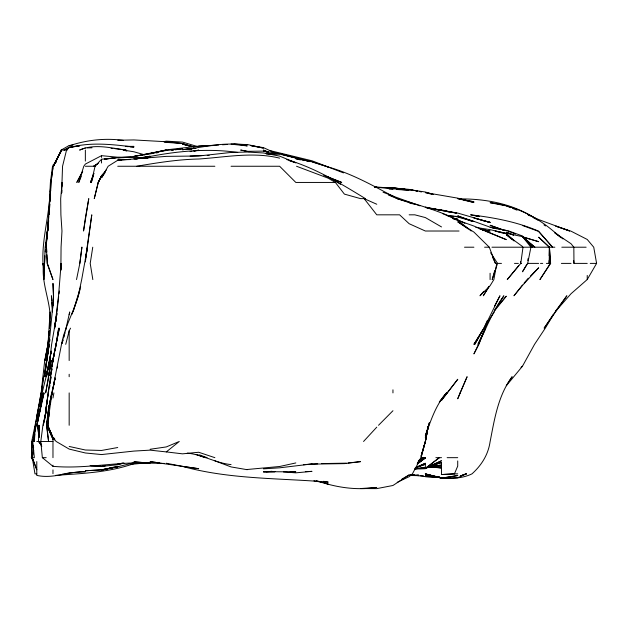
<?xml version="1.0" encoding="UTF-8"?>
<svg xmlns="http://www.w3.org/2000/svg" width="628" height="628" viewBox="0 0 628 628"><rect width="100%" height="100%" fill="white"/><g stroke="black" fill="none" stroke-linecap="round" stroke-linejoin="round"><path stroke-width="0.94" d="M549.147 260.534L549.123 263.391L549.531 247.204L538.659 237.196L549.265 247.204L549.186 255.777M60.869 270.064L61.065 247.204L61.976 231.018L60.9 214.823L60.681 198.636L62.156 182.442L61.999 186.257M61.623 192.922L62.549 166.255L66.537 150.068L69.166 147.651C90.259 141.802 112.514 144.393 133.921 147.078L130.114 146.889M60.947 270.064L61.144 263.391L58.537 295.772L54.652 328.154L56.151 318.632M520.588 261.491L520.526 263.391L521.617 263.391M50.538 195.779L50.177 201.494M50.703 191.014L51.001 182.442L52.972 167.511L50.954 182.442L48.937 214.823L49.91 204.351M61.725 192.922L61.842 190.064M32.099 441.476L31.4 457.671L32.884 460.081L31.4 457.671L32.099 441.476L32.35 444.334M43.858 266.248L43.701 263.391C40.459 285.442 53.655 306.04 49.424 328.154L49.91 321.489M48.026 229.11L47.916 231.018L50.397 182.442L52.517 166.255M48.136 227.203L48.67 217.681M50.107 311.959L47.987 344.34L45.004 360.535L48.011 344.34L48.662 337.676L48.105 343.39M33.378 451.006L33.614 447.191M34.878 433.862L34.344 441.476C34.681 414.48 44.093 388.724 49.298 362.435M35.011 431.954L35.474 425.289L32.986 441.476L34.328 435.769M48.709 215.781L46.127 247.204L47.422 231.018L45.185 247.204L43.866 279.586L44.91 255.777M50.185 317.674L50.53 312.917M52.564 309.102L52.972 304.329L49.039 344.34L44.133 376.721L49.251 344.34M49.887 194.829C48.631 219.988 40.278 244.747 43.646 270.064M50.146 191.972L50.562 187.207M45.255 251.969L45.514 249.112M32.358 447.191L31.714 441.476L38.418 409.103L41.126 392.908L44.714 360.535L48.011 344.34M47.296 231.018L48.646 216.731M40.27 404.338L43.505 376.721L39.548 406.245L41.346 392.908L40.106 404.338M47.453 231.018L45.899 247.204L47.422 231.018L46.401 240.54M32.405 456.721L33.574 445.291M45.891 245.297L46.197 242.439M52.367 364.342L52.069 366.242L52.744 360.535L59.37 328.154L52.972 359.522L56.175 344.34L58.671 328.154L55.233 350.055M48.654 418.625L47.909 425.289C50.279 398.026 56.332 371.203 61.505 344.34C64.967 325.155 75.933 308.536 79.952 289.477M48.874 416.717L49.298 412.91M45.718 413.86L46.15 410.053M52.116 366.242L52.972 359.334M48.639 220.538L48.309 223.395L48.623 220.538M56.92 311.959L58.663 296.722M48.081 226.253L47.524 230.06L48.058 225.303L47.54 230.06L47.995 227.203M48.929 375.772L50.719 360.535L48.866 375.772L51.229 360.535L45.648 392.908L48.631 377.671M55.782 321.489L56.803 312.917M55.829 321.489L56.19 318.632M52.25 366.242L52.493 364.342M79.827 263.391L81.915 247.204L79.827 263.391L76.522 279.586M59.024 293.865L59.401 291.015M49.643 387.193L49.895 385.294M50.146 383.386L51.025 376.721L48.199 392.908L44.69 419.575M527.787 260.534L528.038 258.634M47.516 230.06L48.026 226.253M48.411 223.395L48.662 221.488M47.045 423.382L47.438 420.525M47.83 417.675L48.089 415.767M52.972 167.009L53.082 166.255M46.88 360.535L49.157 344.34L44.549 376.721L46.723 361.485M45.161 416.717L46.252 409.103L43.371 425.289M85.353 261.907L91.79 214.823L85.353 259.372L87.512 247.204L81.687 279.586L78.241 295.772L72.974 311.959L80.651 286.776M49.683 341.483L49.973 339.583M47.351 399.581L45.891 409.103L52.76 360.535M47.642 397.673L48.081 394.816M56.897 313.867L51.622 344.34L49.793 360.535L50.554 355.77L46.511 376.721L51.245 351.005M92.756 247.204L90.212 263.391L92.834 279.586M51.763 368.149L50.405 376.721L51.779 369.233M48.372 392.908L48.678 391.009M54.008 384.218L54.306 382.35M54.605 380.474L54.895 378.598M50.86 353.862L51.166 351.963M46.409 408.145L46.723 406.245M47.029 404.338L47.343 402.43M56.881 312.917L54.353 328.154L56.771 314.816M41.126 392.908L36.785 416.121M57.195 368.149L57.525 366.242M54.039 356.72L54.377 354.82M496.607 264.349L493.867 279.586L490.091 285.732L479.988 295.772L483.78 291.353M52.972 388.905L55.021 377.656M52.972 398.019L53.906 392.908M54.989 378.488L48.607 409.103L46.778 425.289L52.972 439.357L54.824 439.741M52.972 387.303L48.607 409.103L46.888 425.289L52.972 439.231M40.302 409.103L36.958 425.289L37.876 427.99L36.958 425.289L43.387 392.908L40.278 409.103L36.785 421.514L44.078 392.908L36.816 425.289L39.336 436.719M51.637 392.908L48.537 409.103L50.468 400.531M43.936 422.432L46.59 409.103L42.908 425.289L40.804 441.476L42.359 457.671L52.972 466.329C85.4 469.297 117.624 461.384 150.116 463.072L133.921 461.847L150.116 463.126L164.395 463.44M53.349 387.029L54.275 382.342M54.644 380.466L55.021 378.598M33.692 450.048L32.177 457.671L36.785 469.768L32.287 457.671L34.972 473.857L36.785 473.857M503.491 233.271L495.1 231.018L522.472 236.615L530.919 247.204L527.693 263.391L522.472 271.798L526.923 264.231M69.166 314.683L69.732 311.959L65.445 330.854M51.504 395.766L51.912 393.866L48.466 409.103L46.472 425.289L48.576 441.476L46.99 427.197M51.253 351.963L45.883 376.721L49.314 362.435M104.397 159.229L117.734 157.549L101.54 159.237L95.064 166.255L91.343 182.442L93.274 176.146M34.32 435.18L32.75 441.476L34.336 457.671L31.4 457.671M65.728 344.34L69.166 330.752L70.572 328.154M428.225 426.231L425.337 437.551L428.759 425.289L425.337 435.824C430.73 420.823 435.706 405.029 446.508 392.908L439.325 402.077M64.904 332.652L63.475 338.045L64.959 332.652M65.383 330.854L66.097 328.154M494.731 270.589L492.171 279.586L497.572 263.391L490.625 252.786M420.956 456.729L425.399 441.476L428.28 426.239L425.399 441.476L421.105 457.671L412.415 473.857L409.15 476.668L397.218 482.32M523.006 247.204L520.785 263.391L507.236 279.586L518.712 265.605M93.729 173.454L90.503 182.442L93.965 173.454M428.461 425.289L429.45 422.589M483.521 331.749L478.929 344.34L473.905 353.909C483.741 334.386 490.915 313.67 503.884 295.772L497.721 305.491M428.453 425.289L429.442 422.589M81.334 176.146L78.775 182.442L83.783 166.255L85.353 164.081L101.54 155.666L117.734 157.212L131.064 157.29M454.601 473.857L441.523 474.54L454.429 473.857L457.718 466.109L457.718 460.944M487.375 320.453L483.874 328.154L474.737 344.34L483.937 328.154L473.905 344.34L484.047 328.154L499.959 295.772L494.574 306.001M72.974 145.092L69.166 145.515L61.175 150.068L53.474 166.255L61.246 150.916L52.972 166.255M101.54 175.966L98.204 182.442L101.54 175.942L103 174.67L101.54 175.942L98.337 182.442L94.263 198.636L98.141 182.442L101.54 175.62L106.407 169.858M61.23 150.916L53.231 166.255L54.62 164.921M82.653 171.366L76.804 182.442L82.653 171.632M484.785 328.154L490.091 318.27L494.33 311.959M529.702 215.726L528.077 214.823L538.659 219.549L569.651 231.018L555.78 226.151L571.04 231.183L587.235 239.464L593.743 247.204L596.6 263.391L587.235 279.554L587.235 275.409M434.859 476.958C447.387 478.717 460.261 479.502 471.997 473.857C481.574 465.207 488.239 454.641 490.091 441.712L490.154 441.476C494.519 419.049 498.106 395.522 512.134 376.721L506.286 385.757L522.472 366.218L534.546 344.34L545.292 328.154L555.034 311.959M494.644 310.342L496.701 307.108M550.356 263.391L539.907 279.586L550.623 263.391L549.429 247.204L550.246 261.491M553.244 314.471L544.138 328.154L566.88 295.772L555.49 311.19M105.229 172.41L101.54 177.795L108.142 166.255L117.734 160.266L166.302 156.372L198.684 156.003L231.057 152.447L247.251 152.031L263.438 152.965L279.633 156.105L295.819 162.817L289.524 160.776M439.325 402.046L446.924 392.908L441.523 398.961M522.472 285.057L513.955 295.772L522.472 285.418L538.659 267.771L530.377 276.108M494.825 310.46L506.286 296.188L497.517 306.229M524.145 283.008L528.305 278.196M555.67 311.229L571.04 293.716L587.188 279.586M418.24 461.337L421.482 457.671L425.337 457.671L417.243 464.108M418.24 461.25L421.482 457.671M363.549 441.476L376.769 427.158M378.519 425.289L392.955 410.728M417.282 463.495L423.382 457.671L417.691 462.82M52.972 165.164L56.496 161.938M52.972 457.671L52.972 437.74L47.555 425.289L52.972 437.802L56.167 441.476L69.166 449.083L85.353 452.976L101.54 454.562L133.921 451.077L150.116 450.15L166.302 451.909L179.27 441.476L166.302 446.924L150.116 449.271M521.005 367.388L522.472 366.218M414.857 469.092L425.337 468.527L439.333 457.671L425.337 468.355L419.622 468.425M417.628 463.535L425.337 457.671M417.628 463.692L425.337 457.961L417.628 463.323M98.368 163.28L93.611 166.255L97.576 163.861M401.857 479.148L409.15 474.901L392.955 485.491L376.769 488.615L360.574 488.553L376.769 487.43C356.359 490.586 335.854 487.461 316.504 480.671M415.108 468.127L425.337 463.26L416.34 467.169M429.599 466.007L441.523 460.756L425.337 468.708L419.622 468.653M415.446 467.946L425.337 464.265L425.337 468.527M85.353 147.941L79.615 150.068C94.412 143.451 110.842 148.043 126.173 150.068L114.877 148.679M136.621 462.655L133.921 463.527L136.621 462.616C110.787 472.413 83.053 473.465 55.829 475.341M416.34 467.256L425.337 464.265M427.134 467.287L441.523 462.553L441.523 467.734M429.835 466.109L441.523 462.553M462.938 474.815L466.416 473.857L460.324 476.008L466.235 473.857L457.718 477.767L441.523 478.151L425.337 474.093L439.624 477.217L425.337 475.734L439.624 477.413L425.337 476.621L410.1 474.627M124.03 463.095L117.734 464.728L101.54 466.4L90.118 465.638M114.139 467.028L101.54 470.231L117.734 466.62L101.54 469.822L85.353 470.772L101.54 469.838L117.734 466.777L133.921 462.718M65.767 473.653L69.166 472.821L85.353 471.691C68.868 471.236 53.325 479.14 36.785 475.396L36.785 461.564M122.491 463.103L117.734 464.178L123.449 463.072M295.819 462.938L279.633 466.494L247.251 469.493M101.54 469.822L117.734 466.777M105.355 465.717L101.54 466.431L105.355 465.584L102.497 466.109M163.445 141.669L166.302 141.143L182.489 142.085L197.781 146.638M136.818 166.255C157.267 162.731 177.905 159.449 198.684 159.01C225.585 157.243 252.911 151.599 279.633 158.146M140.586 157.942L150.116 156.223L139.636 157.966M117.734 447.529L101.54 450.457L85.353 450.009L69.166 446.453M171.703 150.375L173.501 150.068M190.111 151.631L192.011 151.301M142.493 158.507L144.401 158.193M146.3 157.879L148.208 157.557L117.734 157.424L104.397 159.206M153.923 153.287L133.921 156.411L117.734 157.832L124.399 157.62M155.823 152.981L157.73 152.675M135.829 159.159L137.728 158.868M139.636 158.578C171.766 151.686 204.956 147.768 237.729 152.423M427.244 467.193L441.523 465.065L428.194 466.753M175.298 149.809L182.489 148.781L166.302 150.477L133.921 156.411L166.302 150.068L150.116 153.617L166.302 149.872L198.684 146.128L218.677 145.005M71.066 145.586L69.166 145.837C86.585 139.942 105.206 137.893 123.449 140.397M164.395 142.25L182.489 143.514L194.185 147.109M414.857 468.904L425.337 467.546L415.815 468.637M62.164 474.195L64.919 473.857M346.295 463.158L321.528 463.582M348.195 462.954L360.574 461.627L344.387 463.629L312.006 464.116L317.721 463.802M150.116 462.538L131.064 464.328M150.116 157.243L133.921 158.821L143.443 158.107M303.434 464.744L312.006 463.943L279.633 467.813L263.438 468.857M266.296 471.785L272.01 471.283M146.3 157.942L148.208 157.793L145.351 157.966M222.493 144.77L227.25 144.471M410.1 475.388L414.857 475.09M190.111 156.074L203.441 155.493M187.254 149.346L182.489 149.621L192.011 148.71L182.489 149.7C203.998 147.462 225.64 140.923 247.251 145.916L232.964 144.369M190.111 149.174L192.011 149.064M305.341 471.652L312.006 471.353L295.819 472.845L283.44 471.918M418.672 475.09L410.1 475.482L418.672 475.663M198.684 146.128L212.963 145.547M127.256 146.646L133.921 146.403L125.349 146.332M130.114 159.559L117.734 159.928L121.542 159.928M374.861 187.168L392.955 187.858L405.335 189.311L401.528 188.902M392.955 187.858L374.861 187.183L409.15 190.213L396.763 189.499M263.438 472.028L274.868 471.746M87.261 147.902L92.018 147.8M117.734 140.248L133.921 139.934L166.302 141.747L182.489 143.514L191.485 146.779M207.256 155.438L209.155 155.406M427.244 467.106L441.523 467.028L437.716 466.91M266.296 153.766L279.633 153.75L310.106 161.608L281.43 154.527M274.868 471.644L263.438 471.667L295.819 471.879L290.105 471.793M61.175 150.068L61.677 150.068M62.455 150.068L67.243 150.068M85.353 166.255L94.836 166.255M95.064 166.255L95.644 166.255M117.734 166.255L214.87 166.255M231.057 166.255L279.633 166.255L295.819 182.442L335.383 182.442L344.387 194.107L360.574 198.636L364.146 198.636L376.769 204.249M409.15 214.823L414.81 214.823L425.337 217.563L441.523 226.936M459.037 231.018L425.337 231.018L409.15 223.717L399.596 214.823L376.769 214.823L364.146 198.636M464.508 247.204L473.905 247.204M484.588 247.204L489.283 247.204L495.445 263.391L501.474 263.391M491.967 247.204L530.919 247.204M531.461 247.204L554.854 247.204M561.793 247.204L586.136 247.204M514.489 263.391L518.383 263.391M527.418 263.391L538.659 263.391M540.472 263.391L542.702 263.391M546.384 263.391L550.623 263.391M561.377 263.391L571.04 263.391M573.702 260.534L573.968 263.391L587.235 263.391M590.241 263.391L596.6 263.391M36.785 441.476L40.475 441.476M41.55 441.476L52.972 441.476M42.359 457.671L46.174 457.671M435.879 457.671L441.523 457.671M447.128 457.671L457.718 457.671M454.429 473.857L457.718 473.857M233.914 144.283L247.251 144.503L263.438 148.09L251.059 145.735M266.296 153.829L279.633 154.08M233.914 144.299L247.251 144.605L231.057 144.008M420.572 475.71L423.429 475.773M459.618 198.903C487.022 198.723 515.07 204.288 537.851 220.177M389.148 189.13L392.955 189.287M425.337 476.621L439.624 477.319L436.766 476.958M374.861 187.026L376.769 187.128M91.068 465.662L100.59 466.219M111.07 148.365L112.969 148.522M447.238 215.639L457.718 216.503L473.905 221.346L490.091 227.163L508.861 231.018L522.472 235.987L532.544 247.204L528.768 243.122M410.1 474.58L413.907 474.886M416.764 475.121L418.672 475.278M430.094 466.965L441.523 468.017L441.523 473.857M448.188 215.796L453.903 216.33M455.81 216.511L473.905 221.496L457.718 215.859L465.811 219.015M430.094 476.291L432.001 476.479M155.823 462.318L150.116 461.682L198.684 468.692L182.489 466.384L166.302 463.229M157.73 462.53L159.638 462.742M399.62 188.683L392.955 187.937L409.15 189.381L417.714 191.163M166.302 451.909L182.489 453.84L198.684 452.262L214.87 457.671M430.094 476.385L432.001 476.621M433.909 466.965L441.523 468.017M464.382 200.395L466.282 200.662M468.19 200.929L473.905 201.729L457.718 198.636L473.905 202.522L457.718 198.142L425.337 192.584L431.632 194.256M432.001 208.818L430.094 208.543L441.523 209.925L456.76 213.23L425.337 207.452L443.431 210.694M433.909 209.085L457.718 213.065L490.091 222.477L473.905 217.994L490.091 222.367L481.527 220.263M475.812 227.422L490.091 229.644L506.286 233.506L514.002 240.681M251.059 145.625L263.438 147.635L276.179 153.436M323.436 481.307L328.201 482.131C279.562 478.002 229.911 479.517 182.489 466.384M247.251 469.705L231.057 466.926L214.87 460.819M480.569 229.353L490.091 231.018L480.569 229.259M187.254 453.126C202.491 454.554 215.773 463.119 231.057 464.594M478.669 216.362L470.584 214.823C493.663 217.508 516.805 221.825 538.298 231.018L552.569 247.204L538.659 231.426L522.472 225.499M436.766 476.888L441.523 477.759L437.716 476.982M479.619 216.432L473.905 215.357L478.669 216.26M313.914 480.812L325.343 482.956M413.907 190.543L409.15 189.625L425.337 192.003L433.43 194.452M415.815 190.904L417.714 191.273M425.337 207.059L443.321 210.718M505.328 205.709L490.091 202.703C513.516 205.348 535.346 215.875 553.244 231.018L562.947 238.915M506.286 230.452L490.091 227.265L496.764 228.812M249.151 151.717L240.681 150.068L247.251 151.332L263.438 151.105L279.633 153.632L311.056 161.679M482.029 229.715L488.341 231.018L481.127 229.251M419.622 191.556L421.529 191.948M193.919 146.74L182.489 144.189L191.485 146.575M445.338 211.149L449.146 212.06M414.543 204.367L397.069 198.636C420.25 205.293 443.352 212.225 464.908 223.309M269.71 150.524L312.006 160.792L343.485 172.888M300.317 159.889L295.819 158.719L312.006 161.655L328.201 167.009C352.881 173.917 374.908 186.681 397.281 198.636L388.693 195.127M481.095 229.369L487.383 231.018L479.297 228.765M126.785 151.018L123.214 150.068L133.921 151.78L144.715 154.857M195.983 454.421L205.458 457.671L198.684 455.174M286.823 159.606C315.068 167.825 340.486 183.407 365.433 198.636M522.472 236.913L538.659 241.686L522.472 236.772M267.936 152.212L263.438 150.877L267.033 152.18M388.457 194.507L419.936 205.835M312.006 161.898L324.982 165.965M388.457 194.562L392.955 195.967L383.064 192.239M454.115 219.156L456.815 220.012M323.703 175.338L341.718 182.442L328.201 177.072M484.973 231.018L506.286 239.637L473.905 226.041L457.718 220.295M503.585 230.06L490.091 225.279L503.35 230.06M52.972 437.802L54.581 438.854L52.972 437.74L47.681 425.289L52.972 437.795L54.667 438.415M442.418 213.504L457.718 220.169L471.188 231.018M323.703 482.469L328.201 484.125L324.598 482.783M199.523 454.884L207.083 457.671M409.15 202.648L411.842 203.668M296.534 166.255L328.201 178.195L335.383 182.442M325.908 166.255L328.201 167.142M467.609 219.714L472.107 221.464M507.809 231.018L515.572 234.063M506.286 205.898L510.784 207.68M512.581 208.386L517.08 210.168M513.476 235.053L506.286 232.148L513.476 235.108M268.839 152.298L263.438 150.068L268.549 152.423M272.097 151.874L276.281 153.679M533.776 217.971L535.409 218.866M328.201 176.829L340.572 184.31M468.017 228.851L457.718 221.802L473.905 232.077L489.283 247.204M522.472 246.474L506.286 234.691L511.443 239.072M543.942 224.84L545.449 225.962M561.024 237.706L554.854 232.878L571.04 243.735L573.835 247.204L573.968 263.391M526.845 240.728L529.027 242.494M530.487 243.672L534.86 247.204L522.472 236.316M506.286 234.024L514.002 240.924M523.736 237.674L527.512 241.756M41.008 444.294L38.489 441.476L39.085 425.289L39.258 434.812M41.377 444.42L38.795 441.476L41.817 446.335M492.564 257.245L495.445 263.391M47.744 264.294L52.972 279.586L47.092 263.391L46.496 247.204L46.77 251.969M39.305 433.862L38.065 425.289L39.289 433.862M39.297 430.054L38.826 425.289L39.258 437.669M51.834 300.537L51.41 295.772L52.32 311.959M52.006 302.437L52.43 307.202M46.935 254.827L47.438 263.391M490.091 273.251L490.091 279.586M392.955 389.823L392.955 392.908M101.54 155.666L101.54 157.44M101.54 159.237L101.54 163.005M85.353 150.068L85.353 161.082M69.166 330.752L69.166 360.535M69.166 374.249L69.166 376.721M69.166 392.908L69.166 425.289M52.972 465.207L52.972 466.329M52.972 469.909L52.972 473.7M53.411 295.772L52.972 305.483L53.553 295.772L52.972 283.346L53.411 295.772M49.282 210.066L49.102 211.966L49.259 210.066M49.337 331.011L48.866 335.768L49.337 331.011M51.786 369.099L51.567 371.007L51.794 369.099M42.421 393.866L42.202 395.766L42.421 393.866M55.554 323.389L55.327 325.296L55.586 323.389M52.972 360.535L52.736 362.435L52.972 360.535M85.353 218.269L83.54 231.018L88.768 198.636L85.353 218.269M428.272 426.239L425.337 441.539L421.2 455.873L425.337 441.476L428.272 426.239M72.62 311.959L72.212 313.867L72.62 311.959M62.996 339.842L62.046 343.445L63.02 339.842M460.104 392.908L457.718 398.788L467.106 376.721L460.104 392.908M485.577 328.154L477.979 344.34L485.664 328.154M489.126 286.384L483.309 295.772L489.126 286.431M457.718 379.328L441.523 400.319L457.718 379.328M69.166 147.337L64.087 150.068L69.166 147.502L79.638 145.845L69.166 147.337M198.684 150.178L193.919 151.058L198.684 150.178M457.718 475.545L441.523 478.151L425.337 473.857L441.523 478.151L457.718 475.545M195.826 148.365L193.919 148.553L195.826 148.349M457.718 219.172L452.953 218.654L457.718 219.172M43.67 267.206L42.979 263.391L43.677 267.206"/></g></svg>
